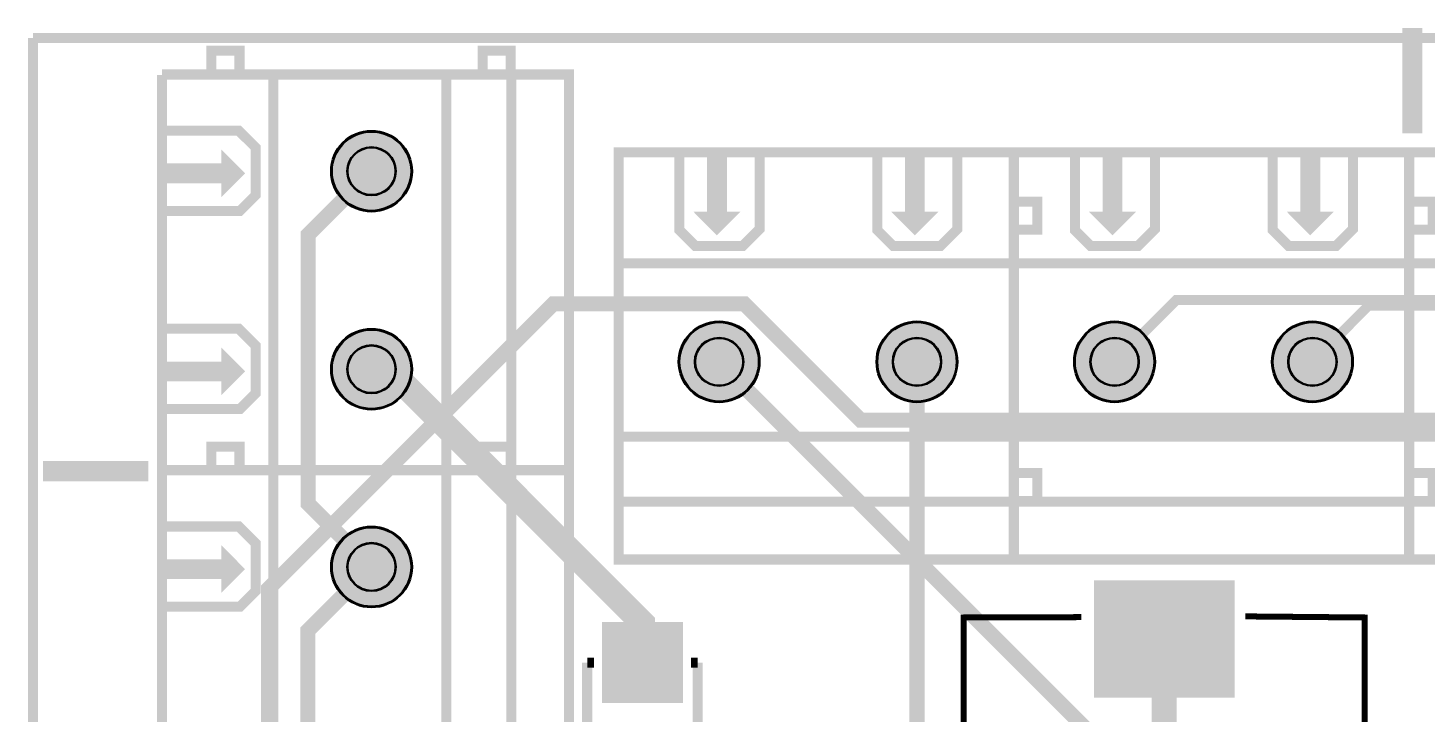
# Model space of a CAD drawing. Header units: millimetres. Extents: x -11 to 78.6, y -72.4 to 27.
# Drawn here: x -10.98 to 24.38, y 9.68 to 26.99 of the extents above; entities that cross this region are included whole.
import ezdxf

# ---------------------------------------------------------------- set-up
doc = ezdxf.new("R2010")
doc.units = ezdxf.units.MM
for name, color, linetype, true_color in [('BoardOutLine', 7, 'Continuous', 0xff00ff), ('BottomLayer', 7, 'Continuous', 0x0000ff), ('BottomSolderMaskLayer', 7, 'Continuous', 0xaa00ff), ('Document', 7, 'Continuous', 0xffffff), ('Multi-Layer', 7, 'Continuous', 0xc0c0c0), ('TopLayer', 7, 'Continuous', 0xff0000), ('TopPasteMaskLayer', 7, 'Continuous', 0x808080), ('TopSilkLayer', 7, 'Continuous', 0xffcc00), ('TopSolderMaskLayer', 7, 'Continuous', 0x800080)]:
    doc.layers.add(name, color=color, linetype=linetype, true_color=true_color)

msp = doc.modelspace()

# ---------------------------------------------------------------- hatches: boundary and pattern name
at = {"layer": 'BottomSolderMaskLayer'}
for points in [[(-3.311, 23.364, 1), (-1.261, 23.364, 1)], [(5.487, 18.543, 1), (7.538, 18.543, 1)], [(10.496, 18.543, 1), (12.547, 18.543, 1)], [(15.497, 18.543, 1), (17.548, 18.543, 1)], [(20.506, 18.543, 1), (22.557, 18.543, 1)], [(-3.311, 18.355, 1), (-1.261, 18.355, 1)], [(-3.311, 13.354, 1), (-1.261, 13.354, 1)]]:
    msp.add_hatch(color=256, dxfattribs=at).paths.add_polyline_path(points)
at = {"layer": 'Document'}
for points in [[(-7.586, 24.515), (-5.645, 24.515), (-5.628, 24.514), (-5.612, 24.511), (-5.596, 24.506), (-5.581, 24.498), (-5.567, 24.489), (-5.555, 24.478), (-5.126, 24.05), (-5.115, 24.037), (-5.106, 24.023), (-5.099, 24.008), (-5.093, 23.993), (-5.09, 23.976), (-5.089, 23.96), (-5.089, 22.76), (-5.09, 22.743), (-5.093, 22.727), (-5.099, 22.711), (-5.106, 22.696), (-5.115, 22.682), (-5.126, 22.67), (-5.526, 22.27), (-5.539, 22.259), (-5.553, 22.25), (-5.567, 22.242), (-5.583, 22.237), (-5.599, 22.234), (-5.616, 22.233), (-7.586, 22.233), (-7.603, 22.234), (-7.619, 22.237), (-7.635, 22.242), (-7.65, 22.25), (-7.663, 22.259), (-7.676, 22.27), (-7.687, 22.282), (-7.696, 22.296), (-7.703, 22.311), (-7.709, 22.327), (-7.712, 22.343), (-7.713, 22.36), (-7.712, 22.376), (-7.709, 22.393), (-7.703, 22.408), (-7.696, 22.423), (-7.687, 22.437), (-7.676, 22.45), (-7.663, 22.46), (-7.65, 22.47), (-7.635, 22.477), (-7.619, 22.482), (-7.603, 22.486), (-7.586, 22.487), (-5.669, 22.487), (-5.343, 22.812), (-5.343, 23.907), (-5.697, 24.261), (-7.586, 24.261), (-7.603, 24.262), (-7.619, 24.266), (-7.635, 24.271), (-7.65, 24.278), (-7.663, 24.288), (-7.676, 24.298), (-7.687, 24.311), (-7.696, 24.325), (-7.703, 24.34), (-7.709, 24.355), (-7.712, 24.372), (-7.713, 24.388), (-7.712, 24.405), (-7.709, 24.421), (-7.703, 24.437), (-7.696, 24.452), (-7.687, 24.466), (-7.676, 24.478), (-7.663, 24.489), (-7.65, 24.498), (-7.635, 24.506), (-7.619, 24.511), (-7.603, 24.514), (-7.586, 24.515)], [(-6.086, 23.91), (-6.086, 22.71), (-5.486, 23.31)], [(7.664, 23.843), (7.664, 21.902), (7.663, 21.885), (7.659, 21.869), (7.654, 21.853), (7.647, 21.838), (7.637, 21.825), (7.626, 21.812), (7.198, 21.384), (7.185, 21.373), (7.172, 21.363), (7.157, 21.356), (7.141, 21.351), (7.125, 21.347), (7.108, 21.346), (5.908, 21.346), (5.892, 21.347), (5.875, 21.351), (5.859, 21.356), (5.845, 21.363), (5.831, 21.373), (5.818, 21.384), (5.418, 21.784), (5.407, 21.796), (5.398, 21.81), (5.391, 21.825), (5.385, 21.841), (5.382, 21.857), (5.381, 21.873), (5.381, 23.843), (5.382, 23.86), (5.385, 23.876), (5.391, 23.892), (5.398, 23.907), (5.407, 23.921), (5.418, 23.933), (5.431, 23.944), (5.445, 23.953), (5.46, 23.961), (5.475, 23.966), (5.492, 23.969), (5.508, 23.97), (5.525, 23.969), (5.541, 23.966), (5.557, 23.961), (5.572, 23.953), (5.585, 23.944), (5.598, 23.933), (5.609, 23.921), (5.618, 23.907), (5.625, 23.892), (5.631, 23.876), (5.634, 23.86), (5.635, 23.843), (5.635, 21.926), (5.961, 21.6), (7.055, 21.6), (7.41, 21.954), (7.41, 23.843), (7.411, 23.86), (7.414, 23.876), (7.419, 23.892), (7.427, 23.907), (7.436, 23.921), (7.447, 23.933), (7.459, 23.944), (7.473, 23.953), (7.488, 23.961), (7.504, 23.966), (7.52, 23.969), (7.537, 23.97), (7.553, 23.969), (7.569, 23.966), (7.585, 23.961), (7.6, 23.953), (7.614, 23.944), (7.626, 23.933), (7.637, 23.921), (7.647, 23.907), (7.654, 23.892), (7.659, 23.876), (7.663, 23.86), (7.664, 23.843)], [(6.708, 23.943), (6.708, 22.343), (6.208, 22.343), (6.208, 23.943)], [(12.673, 23.843), (12.673, 21.902), (12.671, 21.885), (12.668, 21.869), (12.663, 21.853), (12.656, 21.838), (12.646, 21.825), (12.635, 21.812), (12.207, 21.383), (12.194, 21.373), (12.181, 21.363), (12.166, 21.356), (12.15, 21.351), (12.134, 21.347), (12.117, 21.346), (10.917, 21.346), (10.9, 21.347), (10.884, 21.351), (10.868, 21.356), (10.854, 21.363), (10.84, 21.373), (10.827, 21.383), (10.427, 21.784), (10.416, 21.796), (10.407, 21.81), (10.4, 21.825), (10.394, 21.84), (10.391, 21.857), (10.39, 21.873), (10.39, 23.843), (10.391, 23.86), (10.394, 23.876), (10.4, 23.892), (10.407, 23.907), (10.416, 23.921), (10.427, 23.933), (10.44, 23.944), (10.453, 23.953), (10.468, 23.961), (10.484, 23.966), (10.5, 23.969), (10.517, 23.97), (10.534, 23.969), (10.55, 23.966), (10.566, 23.961), (10.58, 23.953), (10.594, 23.944), (10.607, 23.933), (10.618, 23.921), (10.627, 23.907), (10.634, 23.892), (10.64, 23.876), (10.643, 23.86), (10.644, 23.843), (10.644, 21.926), (10.97, 21.6), (12.064, 21.6), (12.419, 21.954), (12.419, 23.843), (12.42, 23.86), (12.423, 23.876), (12.428, 23.892), (12.436, 23.907), (12.445, 23.921), (12.456, 23.933), (12.468, 23.944), (12.482, 23.953), (12.497, 23.961), (12.513, 23.966), (12.529, 23.969), (12.546, 23.97), (12.562, 23.969), (12.578, 23.966), (12.594, 23.961), (12.609, 23.953), (12.623, 23.944), (12.635, 23.933), (12.646, 23.921), (12.656, 23.907), (12.663, 23.892), (12.668, 23.876), (12.671, 23.86), (12.673, 23.843)], [(11.717, 23.943), (11.717, 22.343), (11.217, 22.343), (11.217, 23.943)], [(17.674, 23.843), (17.674, 21.902), (17.673, 21.885), (17.669, 21.869), (17.664, 21.853), (17.657, 21.838), (17.648, 21.825), (17.637, 21.812), (17.208, 21.384), (17.196, 21.373), (17.182, 21.363), (17.167, 21.356), (17.151, 21.351), (17.135, 21.347), (17.118, 21.346), (15.918, 21.346), (15.902, 21.347), (15.885, 21.351), (15.87, 21.356), (15.855, 21.363), (15.841, 21.373), (15.828, 21.384), (15.428, 21.784), (15.418, 21.796), (15.408, 21.81), (15.401, 21.825), (15.396, 21.841), (15.392, 21.857), (15.391, 21.873), (15.391, 23.843), (15.392, 23.86), (15.396, 23.876), (15.401, 23.892), (15.408, 23.907), (15.418, 23.921), (15.428, 23.933), (15.441, 23.944), (15.455, 23.953), (15.47, 23.961), (15.485, 23.966), (15.502, 23.969), (15.518, 23.97), (15.535, 23.969), (15.551, 23.966), (15.567, 23.961), (15.582, 23.953), (15.596, 23.944), (15.608, 23.933), (15.619, 23.921), (15.628, 23.907), (15.636, 23.892), (15.641, 23.876), (15.644, 23.86), (15.645, 23.843), (15.645, 21.926), (15.971, 21.6), (17.066, 21.6), (17.42, 21.954), (17.42, 23.843), (17.421, 23.86), (17.424, 23.876), (17.429, 23.892), (17.437, 23.907), (17.446, 23.921), (17.457, 23.933), (17.469, 23.944), (17.483, 23.953), (17.498, 23.961), (17.514, 23.966), (17.53, 23.969), (17.547, 23.97), (17.563, 23.969), (17.58, 23.966), (17.595, 23.961), (17.61, 23.953), (17.624, 23.944), (17.637, 23.933), (17.648, 23.921), (17.657, 23.907), (17.664, 23.892), (17.669, 23.876), (17.673, 23.86), (17.674, 23.843)], [(16.718, 23.943), (16.718, 22.343), (16.218, 22.343), (16.218, 23.943)], [(22.683, 23.843), (22.683, 21.902), (22.682, 21.885), (22.678, 21.869), (22.673, 21.853), (22.666, 21.838), (22.656, 21.825), (22.645, 21.812), (22.217, 21.383), (22.204, 21.373), (22.191, 21.363), (22.176, 21.356), (22.16, 21.351), (22.144, 21.347), (22.127, 21.346), (20.927, 21.346), (20.911, 21.347), (20.894, 21.351), (20.879, 21.356), (20.864, 21.363), (20.85, 21.373), (20.837, 21.383), (20.437, 21.784), (20.426, 21.796), (20.417, 21.81), (20.41, 21.825), (20.404, 21.84), (20.401, 21.857), (20.4, 21.873), (20.4, 23.843), (20.401, 23.86), (20.404, 23.876), (20.41, 23.892), (20.417, 23.907), (20.426, 23.921), (20.437, 23.933), (20.45, 23.944), (20.464, 23.953), (20.479, 23.961), (20.494, 23.966), (20.511, 23.969), (20.527, 23.97), (20.544, 23.969), (20.56, 23.966), (20.576, 23.961), (20.591, 23.953), (20.604, 23.944), (20.617, 23.933), (20.628, 23.921), (20.637, 23.907), (20.644, 23.892), (20.65, 23.876), (20.653, 23.86), (20.654, 23.843), (20.654, 21.926), (20.98, 21.6), (22.075, 21.6), (22.429, 21.954), (22.429, 23.843), (22.43, 23.86), (22.433, 23.876), (22.438, 23.892), (22.446, 23.907), (22.455, 23.921), (22.466, 23.933), (22.478, 23.944), (22.492, 23.953), (22.507, 23.961), (22.523, 23.966), (22.539, 23.969), (22.556, 23.97), (22.572, 23.969), (22.589, 23.966), (22.604, 23.961), (22.619, 23.953), (22.633, 23.944), (22.646, 23.933), (22.656, 23.921), (22.666, 23.907), (22.673, 23.892), (22.678, 23.876), (22.682, 23.86), (22.683, 23.843)], [(21.727, 23.943), (21.727, 22.343), (21.227, 22.343), (21.227, 23.943)], [(-7.686, 23.56), (-6.086, 23.56), (-6.086, 23.06), (-7.686, 23.06)], [(7.058, 22.343), (5.858, 22.343), (6.458, 21.743)], [(12.067, 22.343), (10.867, 22.343), (11.467, 21.743)], [(17.068, 22.343), (15.868, 22.343), (16.468, 21.743)], [(22.077, 22.343), (20.877, 22.343), (21.477, 21.743)], [(-7.586, 19.506), (-5.645, 19.506), (-5.628, 19.505), (-5.612, 19.502), (-5.596, 19.497), (-5.581, 19.489), (-5.567, 19.48), (-5.555, 19.469), (-5.126, 19.041), (-5.115, 19.028), (-5.106, 19.014), (-5.099, 18.999), (-5.093, 18.984), (-5.09, 18.967), (-5.089, 18.951), (-5.089, 17.751), (-5.09, 17.734), (-5.093, 17.718), (-5.099, 17.702), (-5.106, 17.687), (-5.115, 17.674), (-5.126, 17.661), (-5.526, 17.261), (-5.539, 17.25), (-5.553, 17.241), (-5.568, 17.233), (-5.583, 17.228), (-5.6, 17.225), (-5.616, 17.224), (-7.586, 17.224), (-7.603, 17.225), (-7.619, 17.228), (-7.635, 17.234), (-7.65, 17.241), (-7.663, 17.25), (-7.676, 17.261), (-7.687, 17.274), (-7.696, 17.287), (-7.703, 17.302), (-7.709, 17.318), (-7.712, 17.334), (-7.713, 17.351), (-7.712, 17.367), (-7.709, 17.384), (-7.703, 17.399), (-7.696, 17.414), (-7.687, 17.428), (-7.676, 17.441), (-7.663, 17.452), (-7.65, 17.461), (-7.635, 17.468), (-7.619, 17.474), (-7.603, 17.477), (-7.586, 17.478), (-5.669, 17.478), (-5.343, 17.803), (-5.343, 18.898), (-5.697, 19.252), (-7.586, 19.252), (-7.603, 19.253), (-7.619, 19.257), (-7.635, 19.262), (-7.65, 19.269), (-7.663, 19.279), (-7.676, 19.29), (-7.687, 19.302), (-7.696, 19.316), (-7.703, 19.331), (-7.709, 19.346), (-7.712, 19.363), (-7.713, 19.379), (-7.712, 19.396), (-7.709, 19.412), (-7.703, 19.428), (-7.696, 19.443), (-7.687, 19.457), (-7.676, 19.469), (-7.663, 19.48), (-7.65, 19.489), (-7.635, 19.497), (-7.619, 19.502), (-7.603, 19.505), (-7.586, 19.506)], [(-6.086, 18.901), (-6.086, 17.701), (-5.486, 18.301)], [(-7.686, 18.551), (-6.086, 18.551), (-6.086, 18.051), (-7.686, 18.051)], [(-7.586, 14.505), (-5.645, 14.505), (-5.628, 14.504), (-5.612, 14.501), (-5.596, 14.495), (-5.581, 14.488), (-5.567, 14.479), (-5.555, 14.468), (-5.126, 14.039), (-5.115, 14.027), (-5.106, 14.013), (-5.099, 13.998), (-5.093, 13.982), (-5.09, 13.966), (-5.089, 13.95), (-5.089, 12.75), (-5.09, 12.733), (-5.093, 12.717), (-5.099, 12.701), (-5.106, 12.686), (-5.115, 12.672), (-5.126, 12.66), (-5.526, 12.26), (-5.539, 12.249), (-5.553, 12.24), (-5.567, 12.232), (-5.583, 12.227), (-5.599, 12.224), (-5.616, 12.223), (-7.586, 12.223), (-7.603, 12.224), (-7.619, 12.227), (-7.635, 12.232), (-7.65, 12.24), (-7.663, 12.249), (-7.676, 12.26), (-7.687, 12.272), (-7.696, 12.286), (-7.703, 12.301), (-7.709, 12.317), (-7.712, 12.333), (-7.713, 12.35), (-7.712, 12.366), (-7.709, 12.382), (-7.703, 12.398), (-7.696, 12.413), (-7.687, 12.427), (-7.676, 12.439), (-7.663, 12.45), (-7.65, 12.46), (-7.635, 12.467), (-7.619, 12.472), (-7.603, 12.475), (-7.586, 12.477), (-5.669, 12.477), (-5.343, 12.802), (-5.343, 13.897), (-5.697, 14.251), (-7.586, 14.251), (-7.603, 14.252), (-7.619, 14.255), (-7.635, 14.261), (-7.65, 14.268), (-7.663, 14.277), (-7.676, 14.288), (-7.687, 14.301), (-7.696, 14.315), (-7.703, 14.33), (-7.709, 14.345), (-7.712, 14.362), (-7.713, 14.378), (-7.712, 14.395), (-7.709, 14.411), (-7.703, 14.427), (-7.696, 14.442), (-7.687, 14.455), (-7.676, 14.468), (-7.663, 14.479), (-7.65, 14.488), (-7.635, 14.495), (-7.619, 14.501), (-7.603, 14.504), (-7.586, 14.505)], [(-6.086, 13.9), (-6.086, 12.7), (-5.486, 13.3)], [(-7.686, 13.55), (-6.086, 13.55), (-6.086, 13.05), (-7.686, 13.05)], [(4.546, 11.632), (4.546, 10.254), (4.438, 10.254), (4.431, 10.357), (4.433, 11.624), (4.429, 11.628), (4.541, 11.628), (4.543, 11.631)], [(4.127, 10.918), (4.998, 10.918), (5.001, 10.921), (5.001, 11.027), (4.995, 11.032), (4.127, 11.032), (4.122, 11.027), (4.122, 10.911)]]:
    msp.add_hatch(color=256, dxfattribs=at).paths.add_polyline_path(points)
at = {"layer": 'Multi-Layer'}
for points in [[(-3.286, 23.364, 1), (-1.286, 23.364, 1)], [(5.513, 18.543, 1), (7.513, 18.543, 1)], [(10.521, 18.543, 1), (12.521, 18.543, 1)], [(15.523, 18.543, 1), (17.523, 18.543, 1)], [(20.532, 18.543, 1), (22.532, 18.543, 1)], [(-3.286, 18.355, 1), (-1.286, 18.355, 1)], [(-3.286, 13.354, 1), (-1.286, 13.354, 1)]]:
    msp.add_hatch(color=256, dxfattribs=at).paths.add_polyline_path(points)
at = {"layer": 'TopLayer'}
for points in [[(19.53, 12.992), (19.53, 10.068), (16.03, 10.068), (16.03, 12.992)], [(5.573, 11.937), (5.573, 9.937), (3.573, 9.937), (3.573, 11.937)]]:
    msp.add_hatch(color=256, dxfattribs=at).paths.add_polyline_path(points)
at = {"layer": 'TopPasteMaskLayer'}
for points in [[(19.53, 12.992), (19.53, 10.068), (16.03, 10.068), (16.03, 12.992)], [(5.573, 11.937), (5.573, 9.937), (3.573, 9.937), (3.573, 11.937)]]:
    msp.add_hatch(color=256, dxfattribs=at).paths.add_polyline_path(points)
at = {"layer": 'TopSilkLayer'}
for points in [[(23.804, 26.988), (24.312, 26.988), (24.312, 24.32), (23.804, 24.32), (23.804, 26.988)], [(-6.086, 23.91), (-6.086, 22.71), (-5.486, 23.31)], [(6.708, 23.943), (6.708, 22.343), (6.208, 22.343), (6.208, 23.943)], [(11.717, 23.943), (11.717, 22.343), (11.217, 22.343), (11.217, 23.943)], [(16.718, 23.943), (16.718, 22.343), (16.218, 22.343), (16.218, 23.943)], [(21.727, 23.943), (21.727, 22.343), (21.227, 22.343), (21.227, 23.943)], [(-7.686, 23.56), (-6.086, 23.56), (-6.086, 23.06), (-7.686, 23.06)], [(7.058, 22.343), (5.858, 22.343), (6.458, 21.743)], [(12.067, 22.343), (10.867, 22.343), (11.467, 21.743)], [(17.068, 22.343), (15.868, 22.343), (16.468, 21.743)], [(22.077, 22.343), (20.877, 22.343), (21.477, 21.743)], [(-6.086, 18.901), (-6.086, 17.701), (-5.486, 18.301)], [(-7.686, 18.551), (-6.086, 18.551), (-6.086, 18.051), (-7.686, 18.051)], [(-10.605, 16.032), (-7.938, 16.032), (-7.938, 15.524), (-10.605, 15.524), (-10.605, 16.032)], [(-6.086, 13.9), (-6.086, 12.7), (-5.486, 13.3)], [(-7.686, 13.55), (-6.086, 13.55), (-6.086, 13.05), (-7.686, 13.05)]]:
    msp.add_hatch(color=256, dxfattribs=at).paths.add_polyline_path(points)
at = {"layer": 'TopSolderMaskLayer'}
for points in [[(-3.311, 23.364, 1), (-1.261, 23.364, 1)], [(5.487, 18.543, 1), (7.538, 18.543, 1)], [(10.496, 18.543, 1), (12.547, 18.543, 1)], [(15.497, 18.543, 1), (17.548, 18.543, 1)], [(20.506, 18.543, 1), (22.557, 18.543, 1)], [(-3.311, 18.355, 1), (-1.261, 18.355, 1)], [(-3.311, 13.354, 1), (-1.261, 13.354, 1)], [(19.56, 13.013), (19.56, 10.046), (15.999, 10.046), (15.999, 13.013)], [(5.599, 11.963), (5.599, 9.912), (3.548, 9.912), (3.548, 11.963)]]:
    msp.add_hatch(color=256, dxfattribs=at).paths.add_polyline_path(points)

# ---------------------------------------------------------------- linework, layer by layer
at = {"layer": 'BoardOutLine', "const_width": 0.254}
for points in [[(-10.856, 26.732), (-10.856, 6.544), (-10.856, -72.27)], [(59.144, 26.731), (-10.856, 26.731)]]:
    msp.add_lwpolyline(points, dxfattribs=at)
at = {"layer": 'BottomLayer'}
for points, const_width in [([(26.53, 18.543), (25.051, 17.064), (10.098, 17.064), (7.154, 20.009), (2.313, 20.009), (-4.894, 12.802), (-4.894, -67.837), (-2.14, -70.591), (10.512, -70.591), (15.367, -65.736), (15.367, -62.483)], 0.381), ([(40.767, -42.163), (49.313, -42.163), (53.48, -37.995), (53.48, 17.39), (50.903, 19.967), (22.955, 19.967), (21.532, 18.543)], 0.254), ([(6.513, 18.543), (25.866, -0.81), (42.085, -0.81), (43.434, -2.159)], 0.381)]:
    msp.add_lwpolyline(points, dxfattribs=dict(at, const_width=const_width))
at = {"layer": 'BottomSolderMaskLayer'}
for centre, radius in [((-2.286, 23.364), 1.025), ((-2.286, 23.364), 0.615), ((6.513, 18.543), 1.025), ((11.521, 18.543), 1.025), ((16.523, 18.543), 1.025), ((21.532, 18.543), 1.025), ((-2.286, 18.355), 1.025), ((6.513, 18.543), 0.615), ((11.521, 18.543), 0.615), ((16.523, 18.543), 0.615), ((21.532, 18.543), 0.615), ((-2.286, 18.355), 0.615), ((-2.286, 13.354), 1.025), ((-2.286, 13.354), 0.615)]:
    msp.add_circle(centre, radius, dxfattribs=at)
at = {"layer": 'Multi-Layer'}
for centre, radius in [((-2.286, 23.364), 1), ((-2.286, 23.364), 0.6), ((6.513, 18.543), 1), ((11.521, 18.543), 1), ((16.523, 18.543), 1), ((21.532, 18.543), 1), ((-2.286, 18.355), 1), ((6.513, 18.543), 0.6), ((11.521, 18.543), 0.6), ((16.523, 18.543), 0.6), ((21.532, 18.543), 0.6), ((-2.286, 18.355), 0.6), ((-2.286, 13.354), 1), ((-2.286, 13.354), 0.6)]:
    msp.add_circle(centre, radius, dxfattribs=at)
at = {"layer": 'TopLayer'}
for points, const_width in [([(-2.286, 13.354), (-3.887, 14.955), (-3.887, 21.763), (-2.286, 23.364)], 0.381), ([(16.523, 18.543), (18.087, 20.107), (38.096, 20.107), (47.742, 10.461), (51.171, 10.461)], 0.254), ([(-2.286, 18.355), (-1.845, 18.355), (4.573, 11.937), (4.573, 10.937)], 0.635), ([(-2.286, 18.355), (-1.845, 18.355), (4.573, 11.937), (4.573, 10.937)], 0.381), ([(11.521, 16.722), (11.521, 18.543)], 0.381), ([(9.144, 6.731), (11.521, 9.108), (11.521, 16.722)], 0.381), ([(29.718, 16.722), (11.521, 16.722)], 0.381), ([(-1.474, 4.158), (-3.898, 6.582), (-3.898, 11.742), (-2.286, 13.354)], 0.381), ([(14.694, -3.302), (13.462, -3.302), (12.065, -1.905), (12.065, 3.429), (17.78, 9.144), (17.78, 11.53)], 0.635), ([(12.065, 0.917), (12.065, 3.429), (17.78, 9.144), (17.78, 11.53)], 0.254)]:
    msp.add_lwpolyline(points, dxfattribs=dict(at, const_width=const_width))
at = {"layer": 'TopSilkLayer'}
for points, const_width in [([(-5.628, 25.81), (-5.628, 26.41), (-6.339, 26.41), (-6.339, 25.81)], 0.254), ([(1.235, 25.81), (1.235, 26.41), (0.524, 26.41), (0.524, 25.81)], 0.254), ([(-7.586, 25.81), (2.714, 25.81), (2.714, 15.81), (-7.586, 15.81), (-7.586, 25.8)], 0.254), ([(-4.775, 25.81), (-4.775, 15.81)], 0.254), ([(-0.395, 25.81), (-0.395, 15.81)], 0.254), ([(1.25, 25.81), (1.25, 15.81)], 0.254), ([(-7.586, 24.388), (-5.645, 24.388), (-5.216, 23.96), (-5.216, 22.76), (-5.216, 22.76), (-5.616, 22.36), (-7.586, 22.36)], 0.254), ([(13.967, 23.843), (13.967, 13.543), (3.967, 13.543), (3.967, 23.843), (13.957, 23.843)], 0.254), ([(7.537, 23.843), (7.537, 21.902), (7.108, 21.473), (5.908, 21.473), (5.908, 21.473), (5.508, 21.873), (5.508, 23.843)], 0.254), ([(12.546, 23.843), (12.546, 21.902), (12.117, 21.473), (10.917, 21.473), (10.917, 21.473), (10.517, 21.873), (10.517, 23.843)], 0.254), ([(23.977, 23.843), (23.977, 13.543), (13.977, 13.543), (13.977, 23.843), (23.967, 23.843)], 0.254), ([(17.547, 23.843), (17.547, 21.902), (17.118, 21.473), (15.918, 21.473), (15.918, 21.473), (15.518, 21.873), (15.518, 23.843)], 0.254), ([(22.556, 23.843), (22.556, 21.902), (22.127, 21.473), (20.927, 21.473), (20.927, 21.473), (20.527, 21.873), (20.527, 23.843)], 0.254), ([(33.985, 23.843), (33.985, 13.543), (23.985, 13.543), (23.985, 23.843), (33.975, 23.843)], 0.254), ([(13.967, 21.885), (14.567, 21.885), (14.567, 22.596), (13.967, 22.596)], 0.254), ([(23.977, 21.885), (24.577, 21.885), (24.577, 22.596), (23.977, 22.596)], 0.254), ([(13.967, 21.033), (3.967, 21.033)], 0.254), ([(23.977, 21.033), (13.977, 21.033)], 0.254), ([(33.985, 21.033), (23.985, 21.033)], 0.254), ([(-7.586, 19.379), (-5.645, 19.379), (-5.216, 18.951), (-5.216, 17.751), (-5.216, 17.751), (-5.616, 17.351), (-7.586, 17.351)], 0.254), ([(13.967, 16.652), (3.967, 16.652)], 0.254), ([(23.977, 16.652), (13.977, 16.652)], 0.254), ([(33.985, 16.652), (23.985, 16.652)], 0.254), ([(-5.628, 15.8), (-5.628, 16.399), (-6.339, 16.399), (-6.339, 15.8)], 0.254), ([(1.235, 15.8), (1.235, 16.4), (0.524, 16.4), (0.524, 15.8)], 0.254), ([(-7.586, 15.8), (2.714, 15.8), (2.714, 5.8), (-7.586, 5.8), (-7.586, 15.79)], 0.254), ([(-4.775, 15.8), (-4.775, 5.8)], 0.254), ([(-0.395, 15.8), (-0.395, 5.8)], 0.254), ([(1.25, 15.8), (1.25, 5.8)], 0.254), ([(13.967, 15.022), (14.567, 15.022), (14.567, 15.733), (13.967, 15.733)], 0.254), ([(23.977, 15.022), (24.577, 15.022), (24.577, 15.733), (23.977, 15.733)], 0.254), ([(13.967, 15.007), (3.967, 15.007)], 0.254), ([(23.977, 15.007), (13.977, 15.007)], 0.254), ([(33.985, 15.007), (23.985, 15.007)], 0.254), ([(-7.586, 14.378), (-5.645, 14.378), (-5.216, 13.95), (-5.216, 12.75), (-5.216, 12.75), (-5.616, 12.35), (-7.586, 12.35)], 0.254), ([(15.678, 12.085), (12.704, 12.076), (12.704, 0.623), (15.799, 0.609)], 0.152), ([(19.834, 12.104), (22.856, 12.076), (22.856, 0.623), (19.773, 0.636)], 0.152), ([(3.173, 6.337), (3.173, 10.937)], 0.254), ([(3.173, 10.937), (3.342, 10.937)], 0.254), ([(5.804, 10.937), (5.973, 10.937)], 0.254), ([(5.973, 6.337), (5.973, 10.937)], 0.254)]:
    msp.add_lwpolyline(points, dxfattribs=dict(at, const_width=const_width))
at = {"layer": 'TopSolderMaskLayer'}
for centre, radius in [((-2.286, 23.364), 1.025), ((-2.286, 23.364), 0.615), ((6.513, 18.543), 1.025), ((11.521, 18.543), 1.025), ((16.523, 18.543), 1.025), ((21.532, 18.543), 1.025), ((-2.286, 18.355), 1.025), ((6.513, 18.543), 0.615), ((11.521, 18.543), 0.615), ((16.523, 18.543), 0.615), ((21.532, 18.543), 0.615), ((-2.286, 18.355), 0.615), ((-2.286, 13.354), 1.025), ((-2.286, 13.354), 0.615)]:
    msp.add_circle(centre, radius, dxfattribs=at)

doc.saveas('drawing.dxf')
